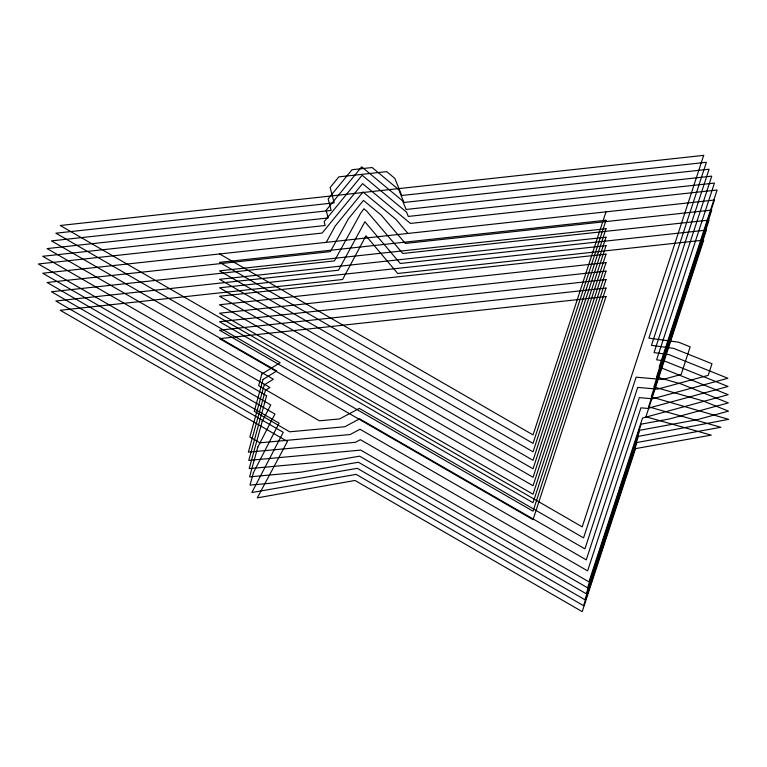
<?xml version="1.0" encoding="UTF-8"?>
<svg xmlns="http://www.w3.org/2000/svg" width="767" height="767" viewBox="0 0 767 767"><rect width="100%" height="100%" fill="white"/><g stroke="black" fill="none" stroke-linecap="round" stroke-linejoin="round"><path stroke-width="1.15" d="M606.007 211.759L533.046 434.899L219.525 253.887M326.243 242.343L335.284 225.92L363.021 191.999L395.877 219.314L407.91 233.436M261.844 374.047L258.642 385.686L319.436 420.795L339.599 418.935L359.282 408.38L583.572 537.868L636.111 377.191L662.678 379.512L681.144 374.478L690.175 346.837L678.517 342.168L648.872 338.161L706.378 162.288L401.764 195.489L394.823 178.375L386.721 171.645L338.851 176.861L330.146 187.522L334.153 202.862L55.857 233.197L280.137 362.686L261.844 374.047M263.033 379.473L254.251 411.333L289.696 431.802L344.882 426.73L359.646 418.811L584.924 548.875L637.722 387.402L657.645 389.137L708.181 375.37L711.977 363.74L673.694 348.391L651.461 345.38L709.063 169.219L403.941 202.478L398.725 189.641L372.139 167.532L351.995 169.728L328.142 198.902L331.152 210.407L51.475 240.886L276.753 370.95L263.033 379.473M264.222 384.9L249.86 436.979L259.965 442.808L350.164 434.525L360.001 429.242L586.266 559.872L639.333 397.613L652.612 398.773L727.873 378.265L668.872 354.603L654.05 352.599L711.747 176.151L406.107 209.458L402.637 200.896L361.66 166.832L326.148 210.283L328.151 217.953L47.103 248.585L273.368 379.224L264.222 384.9M265.401 390.326L248.364 452.156L355.447 442.319L360.365 439.673L587.618 570.878L640.934 407.823L647.578 408.399L728.027 386.482L664.04 360.826L656.629 359.828L714.432 183.073L408.284 216.438L406.548 212.162L362.12 175.221L324.144 221.673L325.15 225.508L42.722 256.283L269.974 387.488L265.401 390.326M266.59 395.753L248.776 460.392L360.73 450.104L588.97 581.885L642.545 418.034L728.18 394.698L659.217 367.048L717.107 190.005L410.46 223.427L362.57 183.61L322.15 233.053L38.35 263.982L266.59 395.753M262.209 421.399L249.189 468.637L330.989 461.12L359.589 456.173L587.618 587.829L641.145 424.151L669.581 418.926L728.334 402.915L681.019 383.941L656.562 377L714.432 200.034L42.722 273.244L270.761 404.899L262.209 421.399M257.817 447.046L249.601 476.873L301.258 472.127L358.438 462.242L586.266 593.783L639.736 430.268L696.618 419.817L728.497 411.131L702.821 400.844L653.906 386.942L711.747 210.053L405.36 243.446L381.295 215.201L363.472 200.388L348.429 218.787L330.328 251.624L47.103 282.496L274.931 414.036L257.817 447.046M253.426 472.693L250.004 485.118L271.518 483.143L357.297 468.321L584.924 599.736L638.336 436.375L728.65 419.348L651.25 396.894L709.063 220.081L402.809 253.465L366.712 211.098L363.922 208.777L360.691 213.188L334.422 260.914L51.475 291.757L279.102 423.173L253.426 472.693M606.007 220.234L533.046 443.374L219.525 262.362L606.007 220.234M606.007 228.719L533.046 451.849L219.525 270.837L606.007 228.719M606.007 237.195L533.046 460.325L219.525 279.313L606.007 237.195M606.007 245.67L533.046 468.8L219.525 287.798L606.007 245.67M606.007 254.145L533.046 477.285L219.525 296.273L606.007 254.145M606.007 262.621L533.046 485.76L219.525 304.748L606.007 262.621M606.007 271.106L533.046 494.236L219.525 313.224L606.007 271.106M606.007 279.581L533.046 502.711L219.525 321.709L606.007 279.581M606.007 288.056L533.046 511.196L219.525 330.184L606.007 288.056M606.007 296.532L533.046 519.671L219.525 338.659L606.007 296.532M703.694 155.365L582.22 526.862L60.229 225.498L703.694 155.365M636.926 442.492L583.572 605.69L356.147 474.389L251.854 492.529L283.272 432.31L55.857 301.009L338.515 270.205L364.891 221.749L400.259 263.474L706.378 230.11L648.585 406.846L720.855 427.267L636.926 442.492M635.527 448.609L582.22 611.635L354.996 480.458L257.281 497.869L287.443 441.456L60.229 310.271L342.6 279.495L365.974 235.776L397.709 273.483L703.694 240.138L645.929 416.797L711.239 435.119L635.527 448.609"/></g></svg>
